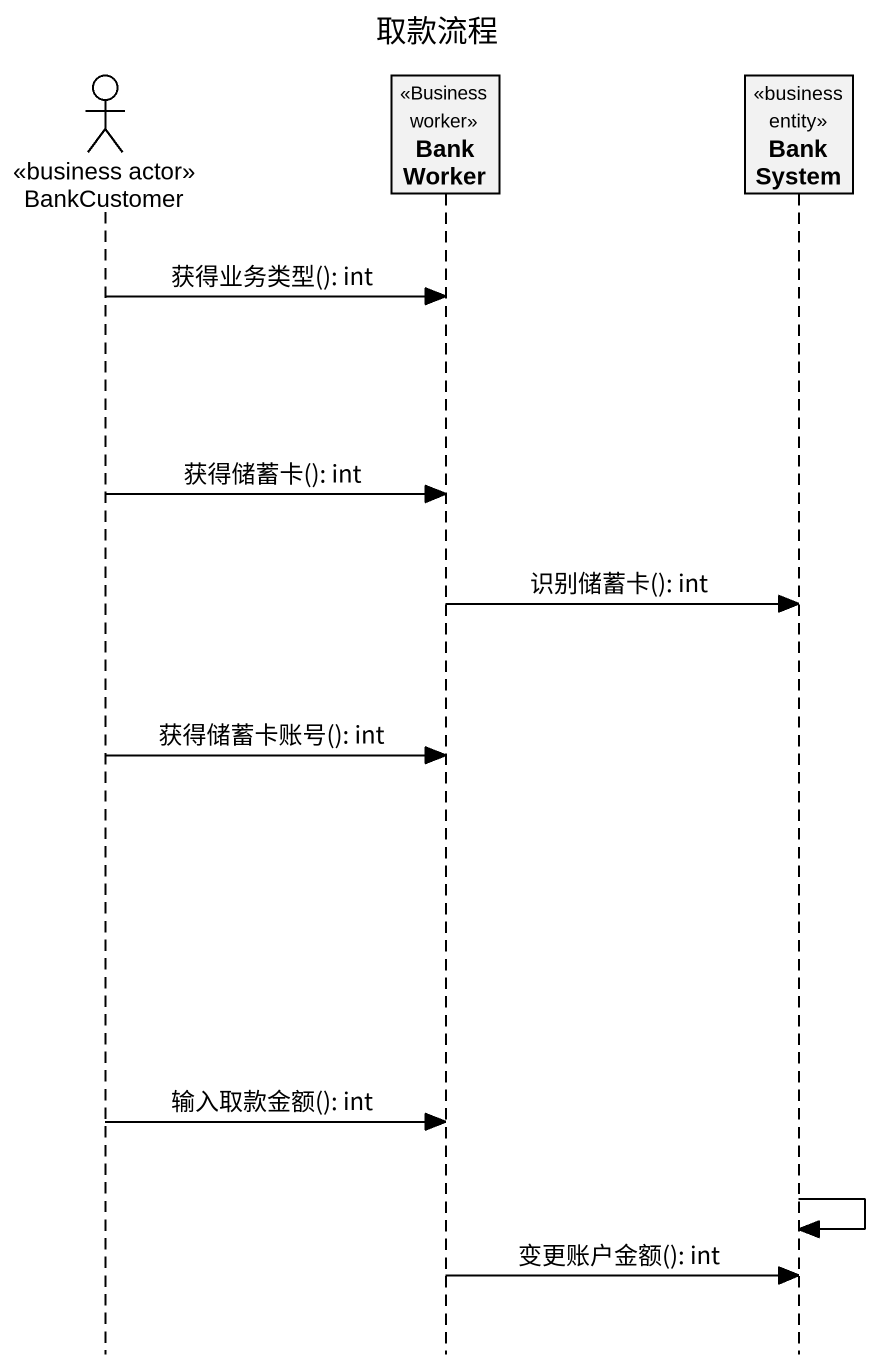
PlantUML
@startuml
title 取款流程
hide footbox
actor BankCustomer <<business actor>>
participant BankWorker <<Business worker>>
participant BankSystem <<business entity>>

BankCustomer -> BankWorker : 获得业务类型(): int
BankCustomer -> BankWorker : 获得储蓄卡(): int
BankWorker -> BankSystem : 识别储蓄卡(): int
BankCustomer -> BankWorker : 获得储蓄卡账号(): int
BankCustomer -> BankWorker : 输入取款金额(): int
BankSystem -> BankSystem
BankWorker -> BankSystem : 变更账户金额(): int
@enduml
